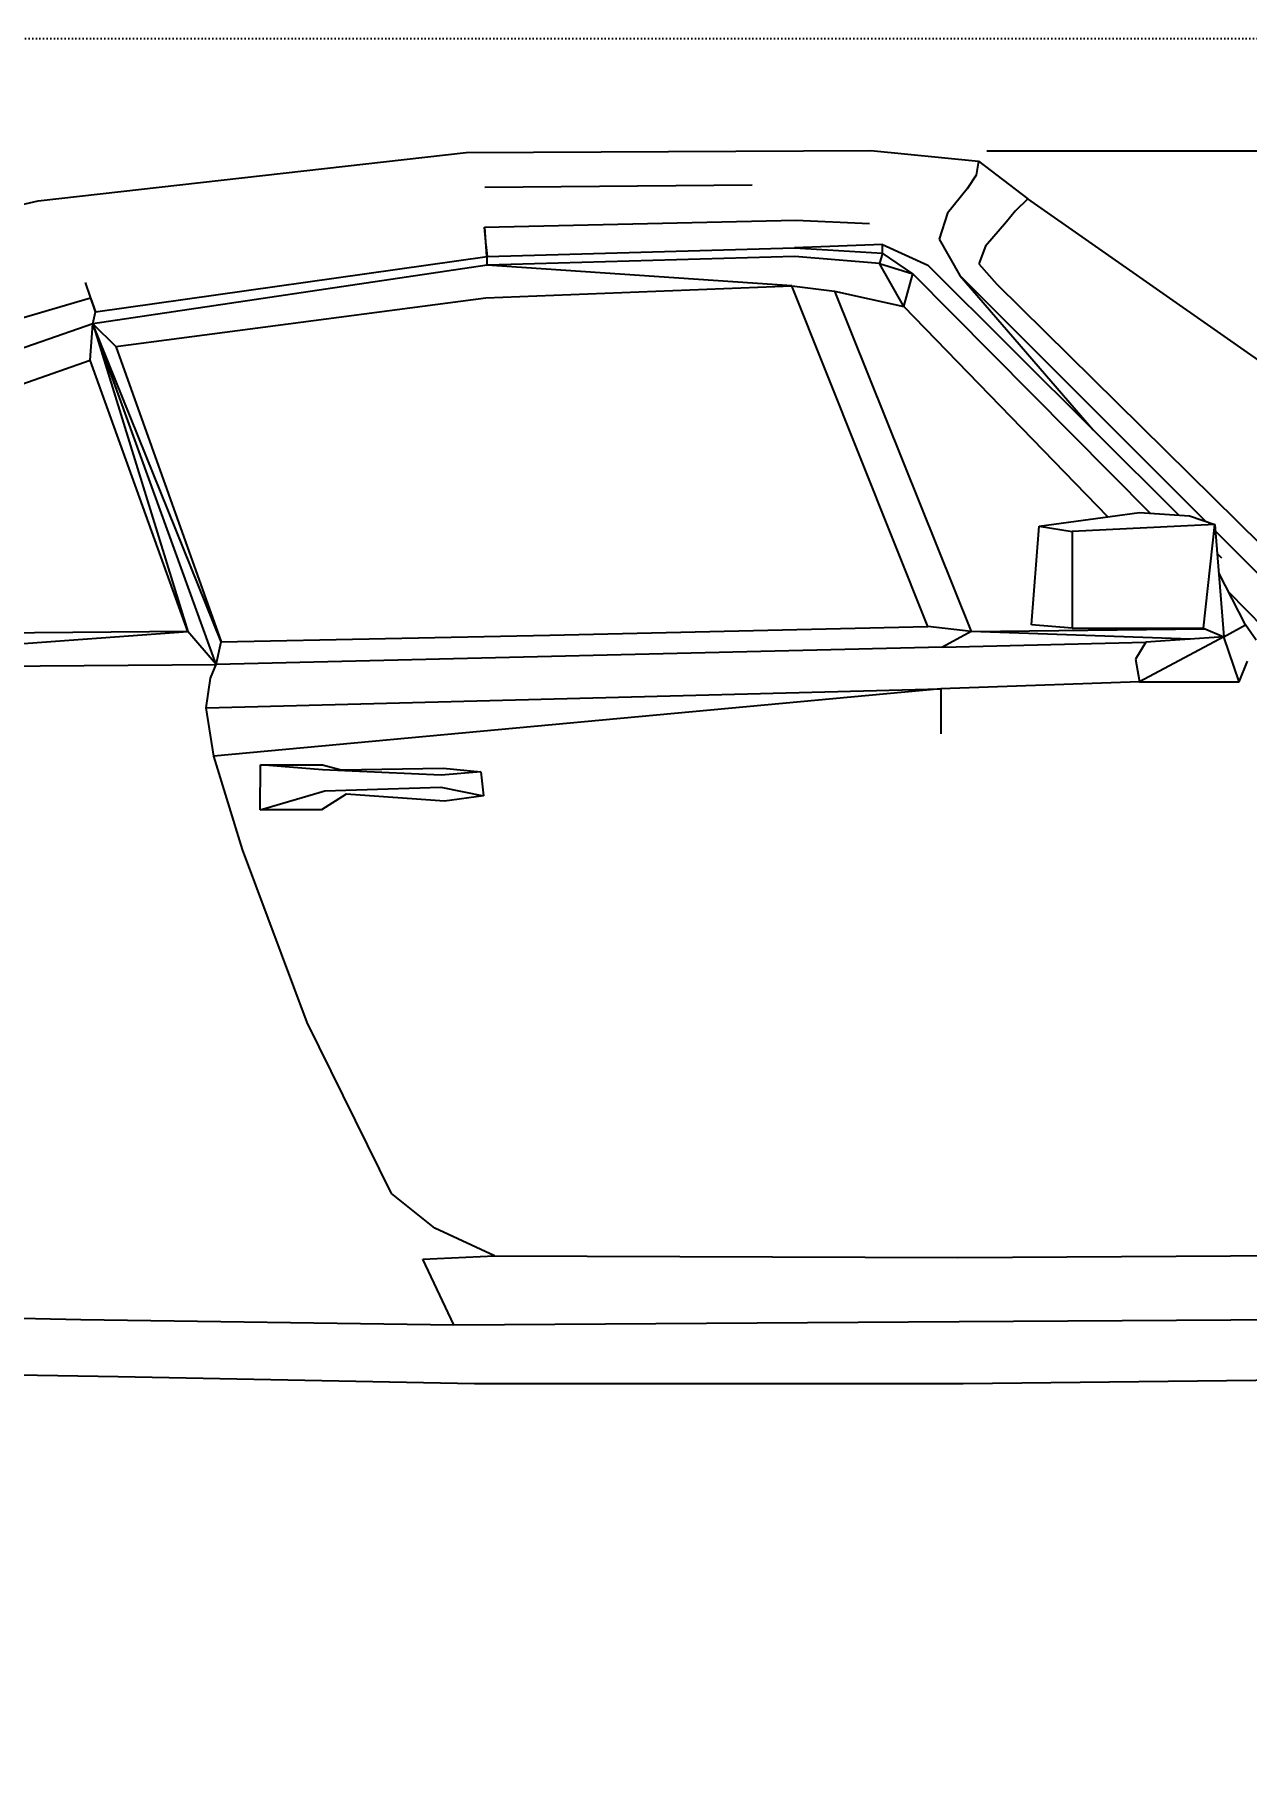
# Model space of a CAD drawing. Header units: millimetres. Extents: x 85290 to 188623, y -54691 to 10726.
# Drawn here: x 99019 to 100062, y -11487 to -10002 of the extents above; entities that cross this region are included whole.
import ezdxf

# ---------------------------------------------------------------- set-up
doc = ezdxf.new("R2010")
doc.units = ezdxf.units.MM
doc.linetypes.add('ACAD_ISO07W100', pattern=[3, 0, -3])
doc.linetypes.add('ELGO_LTYPE0', pattern=[0])
doc.layers.add('AUTO', color=150, linetype='Continuous')
doc.layers.add('RAZMER', color=5, linetype='Continuous')
doc.styles.add('WROMLATS', font='wromlats.shx', dxfattribs={"bigfont": 'bigfont.shx'})
doc.dimstyles.new('juka', dxfattribs={"dimscale": 100, "dimtxt": 2, "dimasz": 2, "dimexe": 1, "dimexo": 1, "dimgap": 1, "dimtad": 1, "dimtoh": 1, "dimdec": 0, "dimzin": 0, "dimdsep": 46, "dimtxsty": 'WROMLATS', "dimblk": 'OBLIQUE', "dimcen": -3, "dimdle": 1, "dimclrd": 256, "dimclre": 256, "dimclrt": 256, "dimadec": 0, "dimazin": 0, "dimtfac": 1, "dimtdec": 0, "dimtix": 1, "dimtmove": 2, "dimatfit": 3, "dimldrblk": 'ORIGIN2', "dimfxl": 1, "dimtvp": 2.5, "dimtolj": 1, "dimtzin": 0, "dimarcsym": 0})

# ---------------------------------------------------------------- blocks, each defined once
blk = doc.blocks.new('a_43')
at = {"color": 0, "linetype": 'ELGO_LTYPE0'}
for p, q in [((-102.258491, 69.725928), (-81.572366, 72.063723)), ((-81.572366, 72.063723), (-62.030673, 72.147119)), ((-62.030673, 72.147119), (-56.825185, 71.646145)), ((-56.932235, 70.970461), (-57.368755, 70.298877)), ((-56.825185, 71.646145), (-56.932235, 70.970461)), ((-56.825185, 71.646145), (-54.439163, 69.821435)), ((-80.66864, 70.379835), (-67.75732, 70.498389)), ((-57.368755, 70.298877), (-58.331632, 69.125929)), ((-109.597635, 68.056008), (-102.258491, 69.725928)), ((-55.053019, 69.222218), (-55.470705, 68.712744)), ((-54.439163, 69.821435), (-55.053019, 69.222218)), ((-28.816199, 51.893407), (-54.439163, 69.821435)), ((-80.694246, 68.456203), (-65.6497, 68.790185)), ((-80.694246, 68.456203), (-80.589747, 67.03169)), ((-80.55985, 67.035988), (-80.694246, 68.456203)), ((-65.6497, 68.790185), (-62.08868, 68.623391)), ((-58.331632, 69.125929), (-58.729696, 67.872024)), ((-55.470705, 68.712744), (-56.49395, 67.526418)), ((-80.632901, 67.619777), (-80.629301, 67.620265)), ((-80.629301, 67.620265), (-80.614948, 67.620754)), ((-80.629301, 67.620265), (-80.55985, 67.039895)), ((-61.468744, 67.620459), (-65.714741, 67.453566)), ((-61.468744, 67.620459), (-59.275579, 66.618213)), ((-61.468744, 67.202979), (-61.468744, 67.620459)), ((-58.729696, 67.872024), (-57.722854, 66.117725)), ((-99.482918, 64.364111), (-80.55985, 67.035988)), ((-80.55985, 67.035988), (-65.714741, 67.453566)), ((-65.697074, 67.036182), (-80.55985, 66.618508)), ((-80.55985, 66.618508), (-80.55985, 67.035988)), ((-65.714741, 67.453566), (-61.468744, 67.202979)), ((-61.601758, 66.702101), (-65.697074, 67.036182)), ((-61.468744, 67.202979), (-61.601758, 66.702101)), ((-61.601758, 66.702101), (-59.995127, 66.200832)), ((-60.431242, 64.614502), (-61.601758, 66.702101)), ((-59.995127, 66.200832), (-61.468744, 67.202979)), ((-56.49395, 67.526418), (-56.818652, 66.686085)), ((-80.55985, 66.618508), (-99.618864, 63.77964)), ((-65.850496, 65.616652), (-80.55985, 66.618508)), ((-60.431242, 64.614502), (-59.995127, 66.200832)), ((-59.995127, 66.200832), (-48.529386, 54.63745)), ((-59.275579, 66.618213), (-47.155261, 54.542434)), ((-57.722854, 66.117725), (-45.854878, 54.241848)), ((-57.722854, 66.117725), (-51.281738, 58.653665)), ((-56.818652, 66.686085), (-55.943346, 65.695852)), ((-123.738193, 58.018994), (-99.722957, 65.031788)), ((-99.482918, 64.364111), (-99.972868, 65.784231)), ((-99.722957, 65.031788), (-99.482918, 64.364111)), ((-98.493767, 62.694192), (-80.620026, 65.032569)), ((-80.620026, 65.032569), (-65.850496, 65.616652)), ((-65.850496, 65.616652), (-63.783789, 65.366262)), ((-59.275579, 49.164701), (-65.850496, 65.616652)), ((-63.783789, 65.366262), (-57.17392, 48.914307)), ((-63.783789, 65.366262), (-60.431242, 64.614502)), ((-55.943346, 65.695852), (-41.331744, 51.284426)), ((-99.618864, 63.77964), (-99.482918, 64.364111)), ((-50.576758, 54.462552), (-60.431242, 64.614502)), ((-99.618864, 63.77964), (-122.863483, 55.680418)), ((-99.74122, 62.025928), (-99.618864, 63.77964)), ((-99.618864, 63.77964), (-95.02697, 48.914796)), ((-93.418455, 48.413622), (-99.618864, 63.77964)), ((-99.618864, 63.77964), (-98.493767, 62.694192)), ((-93.650675, 47.327489), (-99.618864, 63.77964)), ((-98.493767, 62.694192), (-93.418455, 48.413622)), ((-122.381449, 54.093802), (-99.74122, 62.025928)), ((-95.02697, 48.914796), (-99.74122, 62.025928)), ((-53.893947, 54.001224), (-49.05684, 54.67388)), ((-49.05684, 54.67388), (-46.633196, 54.506302)), ((-46.633196, 54.506302), (-45.402336, 54.088134)), ((-54.261136, 49.24224), (-53.893947, 54.001224)), ((-53.893947, 54.001224), (-52.296686, 53.749955)), ((-52.296686, 53.749955), (-52.307916, 49.074662)), ((-45.402336, 54.088134), (-52.296686, 53.749955)), ((-45.954585, 49.078763), (-45.402336, 54.088134)), ((-45.402336, 54.088134), (-44.980168, 48.66128)), ((-45.377135, 53.763819), (-41.971874, 50.356299)), ((-45.293355, 52.687258), (-45.082235, 52.476907)), ((-43.935156, 49.246925), (-45.220709, 51.752782)), ((-43.028116, 49.089307), (-44.739938, 50.815678)), ((-52.307916, 49.074662), (-54.261136, 49.24224)), ((-44.980168, 48.66128), (-43.935156, 49.246925)), ((-43.408775, 48.495853), (-43.935156, 49.246925)), ((-95.02697, 48.914796), (-115.981912, 48.748583)), ((-115.930939, 47.411865), (-95.02697, 48.914796)), ((-93.650675, 47.327489), (-95.02697, 48.914796)), ((-93.650675, 47.327489), (-93.418455, 48.413622)), ((-93.418455, 48.413622), (-77.535748, 48.747611)), ((-77.535748, 48.747611), (-59.275579, 49.164701)), ((-57.17392, 48.914307), (-59.275579, 49.164701)), ((-57.17392, 48.914307), (-58.568644, 48.161966)), ((-58.568644, 48.161966), (-48.749995, 48.412257)), ((-57.17392, 48.914307), (-45.896387, 49.05386)), ((-46.585941, 48.555225), (-57.17392, 48.914307)), ((-52.307916, 49.074662), (-45.954585, 49.078763)), ((-48.749995, 48.412257), (-49.248433, 47.576612)), ((-44.980168, 48.66128), (-49.044037, 46.490479)), ((-44.980168, 48.66128), (-48.749995, 48.412257)), ((-45.954585, 49.078763), (-44.980168, 48.66128)), ((-44.240236, 46.49058), (-44.980168, 48.66128)), ((-58.568644, 48.161966), (-93.650675, 47.327489)), ((-49.248433, 47.576612), (-49.044037, 46.490479)), ((-105.515432, 47.244287), (-93.650675, 47.327489)), ((-93.921089, 46.65845), (-93.650675, 47.327489)), ((-44.240236, 46.49058), (-43.826365, 47.493118)), ((-94.142675, 45.238036), (-93.921089, 46.65845)), ((-94.142675, 45.238036), (-58.648825, 46.156496)), ((-58.648825, 46.156496), (-93.768072, 42.899561)), ((-49.044037, 46.490479), (-58.648825, 46.156496)), ((-58.648825, 46.156496), (-58.644247, 43.985009)), ((-49.044037, 46.490479), (-44.240236, 46.49058)), ((-93.768072, 42.899561), (-94.142675, 45.238036)), ((-92.383885, 38.390481), (-93.768072, 42.899561)), ((-91.525674, 40.310889), (-91.50517, 42.481983)), ((-88.514352, 42.230713), (-91.50517, 42.481983)), ((-91.50517, 42.481983), (-88.516211, 42.481983)), ((-88.516211, 42.481983), (-87.618065, 42.231005)), ((-82.785344, 41.980422), (-88.514352, 42.230713)), ((-87.618065, 42.231005), (-82.69248, 42.314798)), ((-80.862784, 42.147803), (-82.785344, 41.980422)), ((-82.69248, 42.314798), (-80.862784, 42.147803)), ((-80.862784, 42.147803), (-80.747461, 40.978861)), ((-91.525674, 40.310889), (-88.399124, 41.228664)), ((-87.369919, 41.061866), (-88.571977, 40.310889)), ((-88.399124, 41.228664), (-82.803035, 41.395849)), ((-82.629299, 40.728271), (-87.369919, 41.061866)), ((-82.803035, 41.395849), (-80.747461, 40.978861)), ((-80.747461, 40.978861), (-82.629299, 40.728271)), ((-88.571977, 40.310889), (-91.525674, 40.310889)), ((-89.262795, 30.041212), (-92.383885, 38.390481)), ((-85.178518, 21.775734), (-89.262795, 30.041212)), ((-83.094144, 20.106006), (-85.178518, 21.775734)), ((-80.203509, 18.770313), (-83.094144, 20.106006)), ((-83.663082, 18.603271), (-80.203509, 18.770313)), ((-82.168937, 15.43057), (-83.663082, 18.603271)), ((-80.203509, 18.770313), (-57.823443, 18.686771)), ((-57.823443, 18.686771), (-28.702831, 18.854153)), ((-103.849888, 15.764213), (-100.198936, 15.681154)), ((-100.198936, 15.681154), (-82.168937, 15.43057)), ((-82.168937, 15.43057), (-57.75361, 15.597707)), ((-57.75361, 15.597707), (-28.60136, 15.764993)), ((-103.244543, 13.009965), (-98.384952, 12.926853)), ((-98.384952, 12.926853), (-81.175876, 12.592876)), ((-81.175876, 12.592876), (-57.570505, 12.592828)), ((-57.570505, 12.592828), (-28.903508, 12.927198))]:
    blk.add_line(p, q, dxfattribs=at)
blk = doc.blocks.new('_Oblique')
at = {"color": 0, "linetype": 'ByBlock', "lineweight": -2}
blk.add_line((-0.5, -0.5), (0.5, 0.5), dxfattribs=at)
blk = doc.blocks.new('*D85')
at = {"layer": 'Defpoints', "color": 0, "transparency": 16777216}
for p in [(99738.4, -10101.6), (102552.7, -10101.6), (100843.8, -11387.2)]:
    blk.add_point(p, dxfattribs=at)
at = {"layer": 'RAZMER', "lineweight": -2, "transparency": 16777216}
for p, q in [((102552.7, -11487.2), (102552.7, -10001.6)), ((99838.4, -10101.6), (102652.7, -10101.6)), ((100943.8, -11387.2), (102652.7, -11387.2))]:
    blk.add_line(p, q, dxfattribs=at)
at = {"layer": 'RAZMER', "lineweight": -2, "transparency": 16777216, "xscale": 200, "yscale": 200, "zscale": 200}
for p, rotation in [((102552.7, -10101.6), 90), ((102552.7, -11387.2), 270)]:
    blk.add_blockref('_Oblique', p, dxfattribs=dict(at, rotation=rotation))
at = {"layer": 'RAZMER', "transparency": 16777216, "insert": (102352.7, -10744.4), "char_height": 200, "attachment_point": 5, "rotation": 90, "style": 'WROMLATS'}
blk.add_mtext('\\A1;1286', dxfattribs=at)
blk = doc.blocks.new('_Origin2')
at = {"color": 0, "linetype": 'ByBlock', "lineweight": -2}
blk.add_line((-0.5, 0), (-1, 0), dxfattribs=at)
for radius in [0.5, 0.25]:
    blk.add_circle((0, 0), radius, dxfattribs=at)

msp = doc.modelspace()

# ---------------------------------------------------------------- linework, layer by layer
at = {"layer": 'RAZMER', "linetype": 'ACAD_ISO07W100'}
msp.add_line((123147.4, -10004.9), (85289.7, -10004.9), dxfattribs=at)

# ---------------------------------------------------------------- block references
at = {"layer": 'AUTO', "xscale": 17.81999999999971, "yscale": 17.81999999999971, "zscale": 17.81999999999971}
msp.add_blockref('a_43', (100843.8, -11387.2), dxfattribs=at)

# ---------------------------------------------------------------- dimensions: what is measured, and where the dimension line sits
at = {"layer": 'RAZMER'}
dim = msp.add_linear_dim(base=(102552.7, -10101.6), p1=(100843.8, -11387.2), p2=(99738.4, -10101.6), angle=90, dimstyle='juka', dxfattribs=at)
dim.commit()
dim.dimension.update_dxf_attribs({"geometry": '*D85', "text_midpoint": (102352.7, -10744.4)})

doc.saveas('drawing.dxf')
